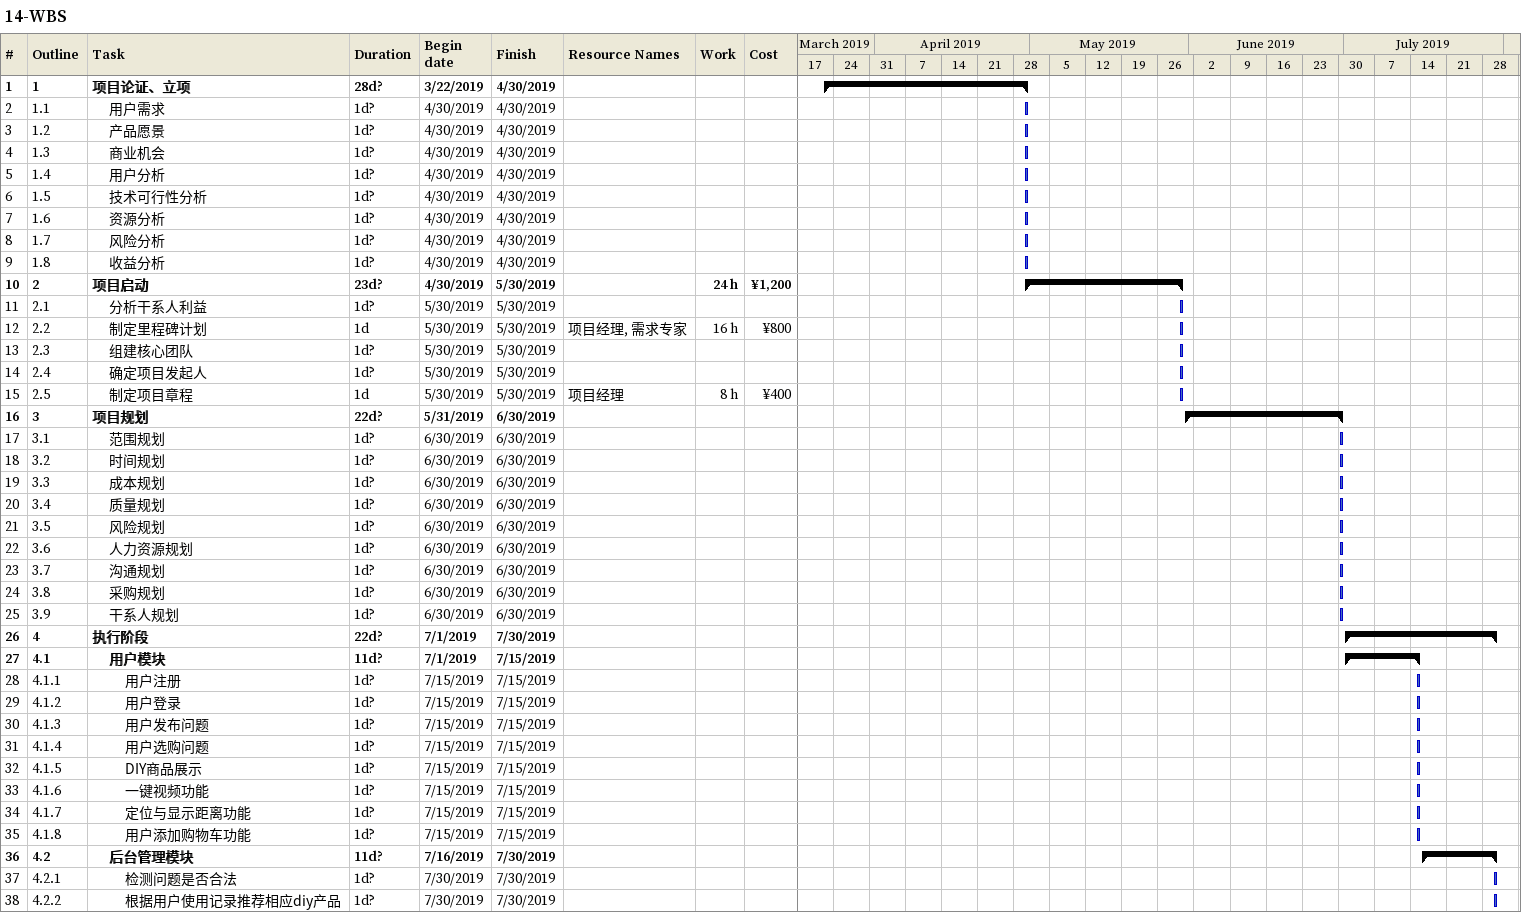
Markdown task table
14-WBS

| ID | WBS | Task | Duration | Start | Finish | Resources | Work (h) | Cost (¥) |
|---|---|---|---|---|---|---|---|---|
| 1 | 1 | **项目论证、立项** | 28d? | 2019-03-22 | 2019-04-30 |  |  |  |
| 2 | 1.1 | 用户需求 | 1d? | 2019-04-30 | 2019-04-30 |  |  |  |
| 3 | 1.2 | 产品愿景 | 1d? | 2019-04-30 | 2019-04-30 |  |  |  |
| 4 | 1.3 | 商业机会 | 1d? | 2019-04-30 | 2019-04-30 |  |  |  |
| 5 | 1.4 | 用户分析 | 1d? | 2019-04-30 | 2019-04-30 |  |  |  |
| 6 | 1.5 | 技术可行性分析 | 1d? | 2019-04-30 | 2019-04-30 |  |  |  |
| 7 | 1.6 | 资源分析 | 1d? | 2019-04-30 | 2019-04-30 |  |  |  |
| 8 | 1.7 | 风险分析 | 1d? | 2019-04-30 | 2019-04-30 |  |  |  |
| 9 | 1.8 | 收益分析 | 1d? | 2019-04-30 | 2019-04-30 |  |  |  |
| 10 | 2 | **项目启动** | 23d? | 2019-04-30 | 2019-05-30 |  | 24 | 1200 |
| 11 | 2.1 | 分析干系人利益 | 1d? | 2019-05-30 | 2019-05-30 |  |  |  |
| 12 | 2.2 | 制定里程碑计划 | 1d | 2019-05-30 | 2019-05-30 | 项目经理, 需求专家 | 16 | 800 |
| 13 | 2.3 | 组建核心团队 | 1d? | 2019-05-30 | 2019-05-30 |  |  |  |
| 14 | 2.4 | 确定项目发起人 | 1d? | 2019-05-30 | 2019-05-30 |  |  |  |
| 15 | 2.5 | 制定项目章程 | 1d | 2019-05-30 | 2019-05-30 | 项目经理 | 8 | 400 |
| 16 | 3 | **项目规划** | 22d? | 2019-05-31 | 2019-06-30 |  |  |  |
| 17 | 3.1 | 范围规划 | 1d? | 2019-06-30 | 2019-06-30 |  |  |  |
| 18 | 3.2 | 时间规划 | 1d? | 2019-06-30 | 2019-06-30 |  |  |  |
| 19 | 3.3 | 成本规划 | 1d? | 2019-06-30 | 2019-06-30 |  |  |  |
| 20 | 3.4 | 质量规划 | 1d? | 2019-06-30 | 2019-06-30 |  |  |  |
| 21 | 3.5 | 风险规划 | 1d? | 2019-06-30 | 2019-06-30 |  |  |  |
| 22 | 3.6 | 人力资源规划 | 1d? | 2019-06-30 | 2019-06-30 |  |  |  |
| 23 | 3.7 | 沟通规划 | 1d? | 2019-06-30 | 2019-06-30 |  |  |  |
| 24 | 3.8 | 采购规划 | 1d? | 2019-06-30 | 2019-06-30 |  |  |  |
| 25 | 3.9 | 干系人规划 | 1d? | 2019-06-30 | 2019-06-30 |  |  |  |
| 26 | 4 | **执行阶段** | 22d? | 2019-07-01 | 2019-07-30 |  |  |  |
| 27 | 4.1 | **用户模块** | 11d? | 2019-07-01 | 2019-07-15 |  |  |  |
| 28 | 4.1.1 | 用户注册 | 1d? | 2019-07-15 | 2019-07-15 |  |  |  |
| 29 | 4.1.2 | 用户登录 | 1d? | 2019-07-15 | 2019-07-15 |  |  |  |
| 30 | 4.1.3 | 用户发布问题 | 1d? | 2019-07-15 | 2019-07-15 |  |  |  |
| 31 | 4.1.4 | 用户选购问题 | 1d? | 2019-07-15 | 2019-07-15 |  |  |  |
| 32 | 4.1.5 | DIY商品展示 | 1d? | 2019-07-15 | 2019-07-15 |  |  |  |
| 33 | 4.1.6 | 一键视频功能 | 1d? | 2019-07-15 | 2019-07-15 |  |  |  |
| 34 | 4.1.7 | 定位与显示距离功能 | 1d? | 2019-07-15 | 2019-07-15 |  |  |  |
| 35 | 4.1.8 | 用户添加购物车功能 | 1d? | 2019-07-15 | 2019-07-15 |  |  |  |
| 36 | 4.2 | **后台管理模块** | 11d? | 2019-07-16 | 2019-07-30 |  |  |  |
| 37 | 4.2.1 | 检测问题是否合法 | 1d? | 2019-07-30 | 2019-07-30 |  |  |  |
| 38 | 4.2.2 | 根据用户使用记录推荐相应diy产品 | 1d? | 2019-07-30 | 2019-07-30 |  |  |  |
